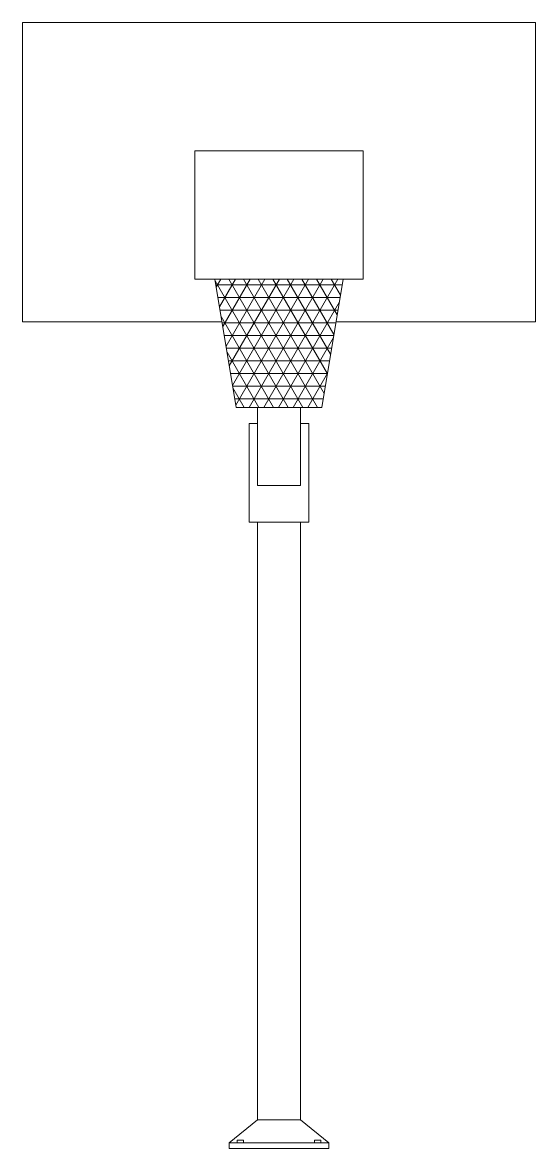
# Model space of a CAD drawing. Header units: inches. Extents: x -35 to 35, y 0 to 154.
import ezdxf

# ---------------------------------------------------------------- set-up
doc = ezdxf.new("R2010")
doc.units = ezdxf.units.IN
doc.header["$MEASUREMENT"] = 0
doc.layers.add('ceco.net 266', color=7, linetype='Continuous', lineweight=9)

msp = doc.modelspace()

# ---------------------------------------------------------------- hatches: boundary and pattern name
at = {"layer": 'ceco.net 266'}
h = msp.add_hatch(dxfattribs=at)
h.set_pattern_fill('NET3', color=256, scale=0.546, style=0)
h.set_pattern_definition([(0, (-53113.3428, 5105.5827), (0, 1.73355), []), (60, (-53113.3428, 5105.5827), (-1.50129834, 0.866775), []), (120, (-53113.3428, 5105.5827), (-1.50129834, -0.866775), [])])
h.paths.add_polyline_path([(8.78, 118.95), (-8.77, 118.95), (-5.85, 101.4), (5.85, 101.4)])

# ---------------------------------------------------------------- linework, layer by layer
for p, q in [((-35.1, 154.05), (35.1, 154.05)), ((-35.1, 113.1), (-35.1, 154.05)), ((35.1, 154.05), (35.1, 113.1)), ((-11.5, 136.5), (11.51, 136.5)), ((-11.5, 118.95), (-11.5, 136.5)), ((11.51, 136.5), (11.51, 118.95)), ((-8.77, 118.95), (-11.5, 118.95)), ((11.51, 118.95), (8.78, 118.95)), ((-7.8, 113.1), (-35.1, 113.1)), ((35.1, 113.1), (7.8, 113.1)), ((-2.93, 101.4), (-2.93, 90.71)), ((2.92, 101.4), (2.92, 90.71)), ((-4.1, 99.18), (-4.1, 85.68)), ((-4.1, 99.18), (-2.93, 99.18)), ((2.92, 99.18), (4.09, 99.18)), ((4.09, 99.18), (4.09, 85.68)), ((-2.93, 90.71), (2.92, 90.71)), ((-4.1, 85.68), (4.09, 85.68)), ((-2.93, 85.68), (-2.93, 3.9)), ((2.92, 85.68), (2.92, 3.9)), ((-6.82, 0.78), (-2.93, 3.9)), ((-2.93, 3.9), (2.92, 3.9)), ((2.92, 3.9), (6.82, 0.78)), ((-6.82, 0), (-6.82, 0.78)), ((-6.82, 0), (6.82, 0)), ((6.82, 0), (6.82, 0.78))]:
    msp.add_line(p, q, dxfattribs=at)
for points in [[(8.78, 118.95), (-8.77, 118.95), (-5.85, 101.4), (5.85, 101.4)], [(-5.73, 0.78), (-4.87, 0.78), (-4.87, 1.16), (-5.73, 1.16)], [(5.73, 0.78), (4.87, 0.78), (4.87, 1.16), (5.73, 1.16)]]:
    msp.add_lwpolyline(points, close=True, dxfattribs=at)
msp.add_lwpolyline([(-6.82, 0.78), (6.82, 0.78)], dxfattribs=at)

doc.saveas('drawing.dxf')
